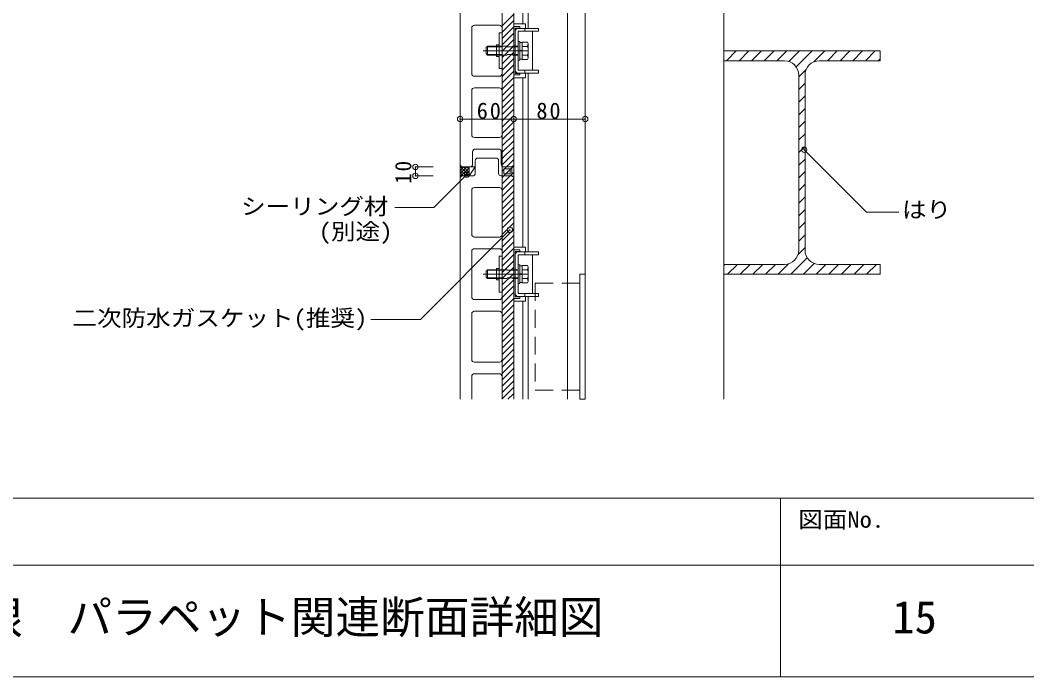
# Model space of a CAD drawing. Units: millimetres on the paper, enlarged 4 times, with parts at other scales. Extents: x -765 to 775, y -516 to 524.
# Drawn here: x -314.4 to 136.3, y -516.2 to -222.2 of the extents above; entities that cross this region are included whole.
import ezdxf
from ezdxf.enums import TextEntityAlignment as Align

# ---------------------------------------------------------------- set-up
doc = ezdxf.new("R2010")
doc.units = ezdxf.units.MM
doc.header["$LTSCALE"] = 4
doc.header["$PDMODE"] = 32
doc.header["$PDSIZE"] = 2.4
for name, pattern in [('CHAIN1', [8, 5, -1, 1, -1]), ('DASHED1', [1.8, 1.2, -0.6]), ('DASHED2', [3, 2, -1])]:
    doc.linetypes.add(name, pattern=pattern)
for name, color, linetype, lineweight in [('0-0_メース', 2, 'Continuous', 18), ('0-1_躯体', 7, 'Continuous', 18), ('0-2_金物', 2, 'Continuous', 18), ('0-3_鋼材', 3, 'Continuous', 18), ('0-4_その他資材', 7, 'Continuous', 18), ('0-9_部材名・寸法', 7, 'Continuous', 18), ('0-A_枠線', 7, 'Continuous', 18)]:
    doc.layers.add(name, color=color, linetype=linetype, lineweight=lineweight)
doc.layers.add('0-B_図面情報', color=7, linetype='Continuous')
doc.styles.add('ＭＳ ゴシック', font='')
doc.styles.get('ＭＳ ゴシック').set_extended_font_data('MS Gothic')

msp = doc.modelspace()

# ---------------------------------------------------------------- linework, layer by layer
at = {"layer": '0-0_メース'}
for p, q in [((-117.393, -52.7), (-117.393, -287.1)), ((-93.394, -52.7), (-93.394, -287.1)), ((-110.994, -224.5), (-99.794, -224.5)), ((-112.194, -225.7), (-112.194, -246.1)), ((-98.593, -246.1), (-98.593, -225.7)), ((-110.994, -247.3), (-99.794, -247.3)), ((-112.194, -253.7), (-112.194, -273.5)), ((-110.994, -252.5), (-99.794, -252.5)), ((-98.593, -273.5), (-98.593, -253.7)), ((-110.994, -274.7), (-99.794, -274.7)), ((-111.793, -286.7), (-111.793, -281.1)), ((-110.593, -279.9), (-100.193, -279.9)), ((-101.393, -283.9), (-109.394, -283.9)), ((-98.994, -286.7), (-98.994, -281.1)), ((-117.393, -287.1), (-116.594, -287.9)), ((-116.594, -287.9), (-112.994, -287.9)), ((-110.593, -285.1), (-110.593, -290.7)), ((-100.193, -290.7), (-100.193, -285.1)), ((-94.194, -287.9), (-97.793, -287.9)), ((-93.394, -287.1), (-94.194, -287.9)), ((-116.594, -291.9), (-117.393, -292.7)), ((-117.393, -292.7), (-117.393, -391.9)), ((-116.594, -291.9), (-111.793, -291.9)), ((-94.194, -291.9), (-98.994, -291.9)), ((-99.794, -297.1), (-110.994, -297.1)), ((-112.194, -318.1), (-112.194, -298.3)), ((-98.593, -318.1), (-98.593, -298.3)), ((-110.994, -319.3), (-99.794, -319.3)), ((-112.194, -325.7), (-112.194, -346.1)), ((-110.994, -324.5), (-99.794, -324.5)), ((-98.593, -346.1), (-98.593, -325.7)), ((-110.994, -347.3), (-99.794, -347.3)), ((-112.194, -353.7), (-112.194, -374.1)), ((-110.994, -352.5), (-99.794, -352.5)), ((-98.593, -374.1), (-98.593, -353.7)), ((-110.994, -375.3), (-99.794, -375.3)), ((-112.194, -381.7), (-112.194, -391.9)), ((-110.994, -380.5), (-99.794, -380.5)), ((-98.593, -391.9), (-98.593, -381.7))]:
    msp.add_line(p, q, dxfattribs=at)
at = {"layer": '0-0_メース', "color": 7}
msp.add_line((-117.393, -335.406), (-117.393, -355.149), dxfattribs=at)
at = {"layer": '0-0_メース'}
msp.add_lwpolyline([(-94.194, -291.9), (-93.394, -292.7), (-93.394, -391.9)], dxfattribs=at)
for centre, start, end in [((-110.994, -225.7), 90, 180), ((-99.794, -225.7), 0, 90), ((-110.994, -246.1), 180, 270), ((-99.794, -246.1), 270, 0), ((-110.994, -253.7), 90, 180), ((-99.794, -253.7), 0, 90), ((-110.994, -273.5), 180, 270), ((-99.794, -273.5), 270, 0), ((-110.593, -281.1), 90, 180), ((-109.394, -285.1), 90, 180), ((-101.393, -285.1), 0, 90), ((-100.193, -281.1), 0, 90), ((-112.994, -286.7), 270, 0), ((-97.793, -286.7), 180, 270), ((-111.793, -290.7), 270, 0), ((-98.994, -290.7), 180, 270), ((-110.994, -298.3), 90, 180), ((-99.794, -298.3), 0, 90), ((-110.994, -318.1), 180, 270), ((-99.794, -318.1), 270, 0), ((-110.994, -325.7), 90, 180), ((-99.794, -325.7), 0, 90), ((-110.994, -346.1), 180, 270), ((-99.794, -346.1), 270, 0), ((-110.994, -353.7), 90, 180), ((-99.794, -353.7), 0, 90), ((-110.994, -374.1), 180, 270), ((-99.794, -374.1), 270, 0), ((-110.994, -381.7), 90, 180), ((-99.794, -381.7), 0, 90)]:
    msp.add_arc(centre, 1.2, start, end, dxfattribs=at)
at = {"layer": '0-1_躯体', "color": 3}
for p, q in [((-61.393, -48.006), (-61.393, -391.9)), ((0.6, -48.006), (0.6, -391.9)), ((0.6, -235.948), (0.6, -240.348)), ((0.6, -235.948), (70.6, -235.948)), ((70.6, -235.948), (70.6, -240.348)), ((27.774, -240.348), (0.6, -240.348)), ((43.401, -240.348), (70.6, -240.348)), ((43.401, -240.348), (70.6, -240.348)), ((34.2, -246.748), (34.2, -325.148)), ((37, -246.748), (37, -325.148)), ((0.6, -331.548), (0.6, -335.948)), ((27.801, -331.548), (0.6, -331.548)), ((43.4, -331.548), (70.6, -331.548)), ((70.6, -331.548), (70.6, -335.948)), ((0.6, -335.948), (70.6, -335.948))]:
    msp.add_line(p, q, dxfattribs=at)
at = {"layer": '0-1_躯体'}
for p, q in [((1.805, -240.348), (6.205, -235.948)), ((7.462, -240.348), (11.862, -235.948)), ((13.118, -240.348), (17.518, -235.948)), ((18.775, -240.348), (23.175, -235.948)), ((24.432, -240.348), (28.832, -235.948)), ((29.776, -240.661), (34.489, -235.948)), ((33.032, -243.062), (40.146, -235.948)), ((40.889, -240.861), (45.803, -235.948)), ((47.06, -240.348), (51.459, -235.948)), ((52.716, -240.348), (57.116, -235.948)), ((58.373, -240.348), (62.773, -235.948)), ((64.03, -240.348), (68.43, -235.948)), ((1.804, -240.348), (1.805, -240.348)), ((7.461, -240.348), (7.462, -240.348)), ((13.118, -240.348), (13.118, -240.348)), ((18.775, -240.348), (18.775, -240.348)), ((24.432, -240.348), (24.432, -240.348)), ((47.059, -240.348), (47.06, -240.348)), ((47.059, -240.348), (47.06, -240.348)), ((52.716, -240.348), (52.716, -240.348)), ((52.716, -240.348), (52.716, -240.348)), ((58.373, -240.348), (58.373, -240.348)), ((58.373, -240.348), (58.373, -240.348)), ((64.03, -240.348), (64.03, -240.348)), ((64.03, -240.348), (64.03, -240.348)), ((69.687, -240.348), (70.6, -239.434)), ((69.687, -240.348), (69.687, -240.348)), ((69.687, -240.348), (69.687, -240.348)), ((70.574, -239.46), (70.6, -239.434)), ((34.2, -247.55), (37.514, -244.237)), ((34.2, -253.207), (37, -250.407)), ((34.2, -258.864), (37, -256.064)), ((34.2, -264.521), (37, -261.721)), ((34.2, -270.177), (37, -267.377)), ((34.2, -275.834), (37, -273.034)), ((34.2, -281.491), (37, -278.691)), ((34.2, -287.148), (37, -284.348)), ((34.2, -292.805), (37, -290.005)), ((34.2, -298.462), (37, -295.662)), ((34.2, -304.119), (37, -301.319)), ((34.2, -309.775), (37, -306.975)), ((34.2, -315.432), (37, -312.632)), ((34.2, -321.089), (37, -318.289)), ((33.918, -327.028), (37, -323.946)), ((30.655, -335.948), (38.008, -328.595)), ((0.6, -332.062), (1.114, -331.548)), ((2.371, -335.948), (6.771, -331.548)), ((8.028, -335.948), (12.428, -331.548)), ((13.685, -335.948), (18.085, -331.548)), ((19.342, -335.948), (23.742, -331.548)), ((24.999, -335.948), (29.681, -331.266)), ((36.312, -335.948), (41.129, -331.131)), ((41.969, -335.948), (46.369, -331.548)), ((47.626, -335.948), (52.026, -331.548)), ((53.283, -335.948), (57.683, -331.548)), ((58.94, -335.948), (63.34, -331.548)), ((64.596, -335.948), (68.997, -331.548)), ((70.253, -335.948), (70.6, -335.601))]:
    msp.add_line(p, q, dxfattribs=at)
at = {"layer": '0-1_躯体', "color": 3}
for centre, start, end in [((27.801, -246.748), 0, 90), ((43.401, -246.748), 90, 180), ((27.801, -325.148), 270, 0), ((43.4, -325.148), 180, 270)]:
    msp.add_arc(centre, 6.4, start, end, dxfattribs=at)
at = {"layer": '0-2_金物'}
for p, q in [((-88.193, -223.8), (-93.393, -223.8)), ((-93.393, -248), (-93.393, -223.8)), ((-93.393, -246.74), (-93.393, -225.06)), ((-90.593, -225.06), (-93.393, -225.06)), ((-90.593, -225.7), (-90.593, -225.06)), ((-88.193, -225.9), (-88.193, -223.8)), ((-98.593, -227.9), (-99.873, -227.9)), ((-99.873, -227.9), (-99.873, -243.9)), ((-98.593, -227.9), (-98.593, -243.9)), ((-92.753, -246.1), (-92.753, -225.7)), ((-90.593, -225.7), (-92.753, -225.7)), ((-92.753, -244.62), (-92.753, -227.18)), ((-91.473, -225.9), (-82.353, -225.9)), ((-91.473, -227.18), (-91.473, -244.62)), ((-82.353, -227.18), (-91.473, -227.18)), ((-88.353, -225.9), (-88.353, -227.18)), ((-84.993, -244.62), (-84.993, -227.18)), ((-82.353, -225.9), (-82.353, -227.18)), ((-105.671, -234.501), (-105.071, -233.901)), ((-101.073, -234.181), (-105.351, -234.181)), ((-105.071, -237.901), (-105.071, -233.901)), ((-105.071, -233.901), (-101.073, -233.901)), ((-101.073, -233.3), (-101.073, -238.5)), ((-99.873, -233.3), (-101.073, -233.3)), ((-90.673, -231.701), (-91.473, -231.701)), ((-91.473, -240.1), (-91.473, -231.701)), ((-90.673, -240.1), (-90.673, -231.701)), ((-89.673, -232.222), (-90.673, -232.222)), ((-89.673, -239.826), (-89.673, -231.976)), ((-87.234, -231.976), (-89.673, -231.976)), ((-89.673, -239.58), (-89.673, -232.222)), ((-87.203, -233.937), (-89.673, -233.937)), ((-86.873, -232.601), (-87.234, -231.975)), ((-87.203, -233.939), (-86.873, -232.601)), ((-86.873, -239.2), (-86.873, -232.601)), ((-105.671, -237.3), (-105.671, -234.501)), ((-105.671, -237.3), (-105.071, -237.901)), ((-101.073, -237.62), (-105.351, -237.62)), ((-105.071, -237.901), (-101.073, -237.901)), ((-99.873, -238.5), (-101.073, -238.5)), ((-89.673, -235.82), (-90.673, -235.82)), ((-89.673, -235.98), (-90.673, -235.98)), ((-87.203, -237.863), (-89.673, -237.863)), ((-87.203, -237.863), (-86.873, -239.2)), ((-90.673, -240.1), (-91.473, -240.1)), ((-89.673, -239.58), (-90.673, -239.58)), ((-98.593, -243.9), (-99.873, -243.9)), ((-90.593, -246.74), (-93.393, -246.74)), ((-90.593, -246.1), (-92.753, -246.1)), ((-82.353, -244.62), (-91.473, -244.62)), ((-91.473, -245.9), (-82.353, -245.9)), ((-90.593, -246.74), (-90.593, -246.1)), ((-88.353, -244.62), (-88.353, -245.9)), ((-88.193, -248), (-88.193, -245.9)), ((-82.353, -244.62), (-82.353, -245.9)), ((-88.193, -248), (-93.393, -248)), ((-88.193, -323.8), (-93.393, -323.8)), ((-93.393, -348), (-93.393, -323.8)), ((-88.193, -325.9), (-88.193, -323.8)), ((-98.593, -327.9), (-99.873, -327.9)), ((-99.873, -327.9), (-99.873, -343.9)), ((-98.593, -327.9), (-98.593, -343.9)), ((-93.393, -346.74), (-93.393, -325.06)), ((-90.593, -325.06), (-93.393, -325.06)), ((-92.753, -346.1), (-92.753, -325.7)), ((-90.593, -325.7), (-92.753, -325.7)), ((-92.753, -344.62), (-92.753, -327.18)), ((-91.473, -325.9), (-82.353, -325.9)), ((-91.473, -327.18), (-91.473, -344.62)), ((-82.353, -327.18), (-91.473, -327.18)), ((-90.593, -325.7), (-90.593, -325.06)), ((-88.353, -325.9), (-88.353, -327.18)), ((-84.993, -344.62), (-84.993, -327.18)), ((-82.353, -325.9), (-82.353, -327.18)), ((-101.073, -333.3), (-101.073, -338.5)), ((-99.873, -333.3), (-101.073, -333.3)), ((-90.673, -331.701), (-91.473, -331.701)), ((-91.473, -340.1), (-91.473, -331.701)), ((-90.673, -340.1), (-90.673, -331.701)), ((-89.673, -332.222), (-90.673, -332.222)), ((-89.673, -339.826), (-89.673, -331.976)), ((-87.234, -331.976), (-89.673, -331.976)), ((-89.673, -339.58), (-89.673, -332.222)), ((-86.873, -332.601), (-87.234, -331.975)), ((-87.203, -333.939), (-86.873, -332.601)), ((-86.873, -339.2), (-86.873, -332.601)), ((-105.671, -334.501), (-105.071, -333.901)), ((-105.671, -337.3), (-105.671, -334.501)), ((-105.671, -337.3), (-105.071, -337.901)), ((-101.073, -334.181), (-105.351, -334.181)), ((-101.073, -337.62), (-105.351, -337.62)), ((-105.071, -337.901), (-105.071, -333.901)), ((-105.071, -333.901), (-101.073, -333.901)), ((-105.071, -337.901), (-101.073, -337.901)), ((-89.673, -335.82), (-90.673, -335.82)), ((-89.673, -335.98), (-90.673, -335.98)), ((-87.203, -333.937), (-89.673, -333.937)), ((-87.203, -337.863), (-89.673, -337.863)), ((-87.203, -337.863), (-86.873, -339.2)), ((-99.873, -338.5), (-101.073, -338.5)), ((-90.673, -340.1), (-91.473, -340.1)), ((-89.673, -339.58), (-90.673, -339.58)), ((-98.593, -343.9), (-99.873, -343.9)), ((-90.593, -346.74), (-93.393, -346.74)), ((-90.593, -346.1), (-92.753, -346.1)), ((-82.353, -344.62), (-91.473, -344.62)), ((-91.473, -345.9), (-82.353, -345.9)), ((-90.593, -346.74), (-90.593, -346.1)), ((-88.353, -344.62), (-88.353, -345.9)), ((-88.193, -348), (-88.193, -345.9)), ((-82.353, -344.62), (-82.353, -345.9)), ((-88.193, -348), (-93.393, -348))]:
    msp.add_line(p, q, dxfattribs=at)
at = {"layer": '0-2_金物', "linetype": 'DASHED1'}
for p, q in [((-101.073, -233.901), (-91.473, -233.901)), ((-91.473, -234.181), (-101.073, -234.181)), ((-91.473, -237.62), (-101.073, -237.62)), ((-101.073, -237.901), (-91.473, -237.901)), ((-101.073, -333.901), (-91.473, -333.901)), ((-91.473, -334.181), (-101.073, -334.181)), ((-91.473, -337.62), (-101.073, -337.62)), ((-101.073, -337.901), (-91.473, -337.901))]:
    msp.add_line(p, q, dxfattribs=at)
at = {"layer": '0-2_金物', "linetype": 'CHAIN1'}
for p, q in [((-107.07, -235.9), (-84.97, -235.9)), ((-107.07, -335.9), (-84.97, -335.9))]:
    msp.add_line(p, q, dxfattribs=at)
at = {"layer": '0-2_金物'}
for points in [[(-86.873, -239.2), (-87.234, -239.826), (-89.673, -239.826)], [(-86.873, -339.2), (-87.234, -339.826), (-89.673, -339.826)]]:
    msp.add_lwpolyline(points, dxfattribs=at)
for centre, radius, start, end in [((-91.473, -227.18), 1.28, 90, 180), ((-92.872, -235.9), 5.999, 340.90353, 19.09712), ((-91.473, -244.62), 1.28, 180, 270), ((-91.473, -327.18), 1.28, 90, 180), ((-92.872, -335.9), 5.999, 340.90353, 19.09712), ((-91.473, -344.62), 1.28, 180, 270)]:
    msp.add_arc(centre, radius, start, end, dxfattribs=at)
at = {"layer": '0-3_鋼材'}
for p, q in [((-69.393, -75.021), (-69.393, -391.9)), ((-89.393, -108), (-89.393, -223.8)), ((-86.994, -105.9), (-86.994, -225.9)), ((-86.994, -245.9), (-86.994, -325.9)), ((-89.393, -248), (-89.393, -323.8)), ((-63.793, -335.9), (-61.393, -335.9)), ((-63.793, -335.9), (-63.793, -391.9)), ((-61.393, -335.9), (-61.393, -391.9)), ((-69.393, -339.9), (-63.793, -339.9)), ((-86.994, -345.9), (-86.994, -391.9)), ((-89.393, -348), (-89.393, -391.9)), ((-69.393, -387.9), (-63.793, -387.9)), ((-63.793, -391.9), (-61.393, -391.9))]:
    msp.add_line(p, q, dxfattribs=at)
at = {"layer": '0-3_鋼材', "linetype": 'DASHED2'}
for p, q in [((-83.794, -339.9), (-83.794, -387.9)), ((-83.794, -339.9), (-69.393, -339.9)), ((-83.794, -387.9), (-69.393, -387.9))]:
    msp.add_line(p, q, dxfattribs=at)
at = {"layer": '0-4_その他資材'}
for p, q in [((-98.594, -51.9), (-98.594, -287.9)), ((-93.394, -391.9), (-93.394, -51.9)), ((-98.594, -224.778), (-93.394, -219.577)), ((-98.594, -227.606), (-93.394, -222.406)), ((-98.594, -230.435), (-93.394, -225.234)), ((-98.594, -233.263), (-93.394, -228.063)), ((-98.594, -236.092), (-93.394, -230.891)), ((-98.594, -238.92), (-93.394, -233.72)), ((-98.594, -241.748), (-93.394, -236.548)), ((-98.594, -244.577), (-93.394, -239.376)), ((-98.594, -247.405), (-93.394, -242.205)), ((-98.594, -250.234), (-93.394, -245.033)), ((-98.594, -253.062), (-93.394, -247.862)), ((-98.594, -255.891), (-93.394, -250.69)), ((-98.594, -258.719), (-93.394, -253.519)), ((-98.594, -261.547), (-93.394, -256.347)), ((-98.594, -264.376), (-93.394, -259.175)), ((-98.594, -267.204), (-93.394, -262.004)), ((-98.594, -270.033), (-93.394, -264.832)), ((-98.594, -272.861), (-93.394, -267.661)), ((-98.594, -275.69), (-93.394, -270.489)), ((-98.594, -278.518), (-93.394, -273.318)), ((-98.594, -281.346), (-93.394, -276.146)), ((-98.594, -284.175), (-93.394, -278.974)), ((-98.594, -287.003), (-93.394, -281.803)), ((-117.393, -287.1), (-117.393, -292.7)), ((-113.393, -287.9), (-113.393, -291.9)), ((-110.593, -287.9), (-113.393, -291.9)), ((-113.393, -287.9), (-110.593, -287.9)), ((-110.593, -290.7), (-110.593, -287.9)), ((-98.602, -289.839), (-93.394, -284.631)), ((-97.834, -291.9), (-93.394, -287.46)), ((-94.194, -287.9), (-94.194, -291.9)), ((-111.794, -291.9), (-113.393, -291.9)), ((-94.194, -291.9), (-98.602, -291.9)), ((-98.594, -291.9), (-98.594, -391.9)), ((-98.593, -295.488), (-93.394, -290.288)), ((-98.593, -292.66), (-97.834, -291.9)), ((-98.594, -298.317), (-93.394, -293.117)), ((-98.594, -301.145), (-93.394, -295.945)), ((-98.594, -303.974), (-93.394, -298.773)), ((-98.594, -306.802), (-93.394, -301.602)), ((-98.594, -309.631), (-93.394, -304.43)), ((-98.594, -312.459), (-93.394, -307.259)), ((-98.594, -315.288), (-93.394, -310.087)), ((-98.594, -318.116), (-93.394, -312.916)), ((-98.594, -320.944), (-93.394, -315.744)), ((-98.594, -323.773), (-93.394, -318.572)), ((-98.594, -326.601), (-93.394, -321.401)), ((-98.594, -329.43), (-93.394, -324.229)), ((-98.594, -332.258), (-93.394, -327.058)), ((-98.594, -335.087), (-93.394, -329.886)), ((-98.594, -337.915), (-93.394, -332.714)), ((-98.594, -340.743), (-93.394, -335.543)), ((-98.593, -343.571), (-93.394, -338.371)), ((-98.593, -346.4), (-93.394, -341.2)), ((-98.594, -349.229), (-93.394, -344.028)), ((-98.594, -352.057), (-93.394, -346.857)), ((-98.594, -354.885), (-93.394, -349.685)), ((-98.594, -357.714), (-93.394, -352.513)), ((-98.594, -360.542), (-93.394, -355.342)), ((-98.594, -363.371), (-93.394, -358.17)), ((-98.594, -366.199), (-93.394, -360.999)), ((-98.594, -369.028), (-93.394, -363.827)), ((-98.594, -371.856), (-93.394, -366.656)), ((-98.594, -374.684), (-93.394, -369.484)), ((-98.594, -377.513), (-93.394, -372.312)), ((-98.594, -380.341), (-93.394, -375.141)), ((-98.594, -383.17), (-93.394, -377.969)), ((-98.594, -385.998), (-93.394, -380.798)), ((-98.594, -388.827), (-93.394, -383.626)), ((-98.594, -391.655), (-93.394, -386.455)), ((-96.011, -391.9), (-93.394, -389.283))]:
    msp.add_line(p, q, dxfattribs=at)
at = {"layer": '0-4_その他資材', "color": 4, "lineweight": 9}
for p, q in [((-117.393, -288.01), (-116.939, -287.555)), ((-117.393, -287.743), (-113.393, -291.743)), ((-117.393, -290.838), (-114.456, -287.9)), ((-117.393, -289.424), (-115.87, -287.9)), ((-117.393, -292.252), (-113.393, -288.252)), ((-115.822, -287.9), (-113.393, -290.328)), ((-114.407, -287.9), (-113.393, -288.914)), ((-117.393, -289.157), (-114.65, -291.9)), ((-117.393, -290.571), (-116.064, -291.9)), ((-117.393, -291.985), (-117.036, -292.343)), ((-115.627, -291.9), (-113.393, -289.667)), ((-114.213, -291.9), (-113.393, -291.081))]:
    msp.add_line(p, q, dxfattribs=at)
at = {"layer": '0-4_その他資材'}
for points in [[(-113.393, -287.9), (-116.594, -287.9), (-117.393, -287.1)], [(-98.602, -291.9), (-98.602, -287.9), (-94.194, -287.9)], [(-117.393, -292.7), (-116.594, -291.9), (-113.393, -291.9)]]:
    msp.add_lwpolyline(points, dxfattribs=at)
msp.add_lwpolyline([(-94.993, -288.731), (-94.993, -291.025), (-97.809, -291.025), (-97.809, -288.731)], close=True, dxfattribs=at)
msp.add_arc((-111.793, -290.7), 1.2, 269.99785, 359.99836, dxfattribs=at)
at = {"layer": '0-9_部材名・寸法'}
for p, q in [((-117.393, -266.451), (-61.393, -266.451)), ((36.611, -280.2), (64.544, -308.133)), ((-137.394, -287.9), (-137.394, -291.9)), ((-129.393, -287.9), (-137.394, -287.9)), ((-129.393, -291.9), (-137.394, -291.9)), ((-129.196, -306.118), (-114.401, -291.324)), ((-129.196, -306.118), (-146.588, -306.118)), ((64.544, -308.133), (78.984, -308.133)), ((-95.087, -316.082), (-135.174, -356.17)), ((-135.174, -356.17), (-157.343, -356.17))]:
    msp.add_line(p, q, dxfattribs=at)
for p in [(-117.393, -266.451), (-93.394, -266.451), (-61.393, -266.451), (36.611, -280.2), (-137.394, -287.9), (-137.394, -291.9), (-114.401, -291.324), (-95.087, -316.082)]:
    msp.add_point(p, dxfattribs=at)
at = {"layer": '0-A_枠線'}
for p, q in [((-765.031, -436.188), (774.969, -436.188)), ((26.09, -436.188), (26.09, -516.188)), ((-765.031, -466.14), (774.969, -466.14)), ((-765.031, -516.188), (774.969, -516.188)), ((-765.031, -516.188), (774.969, -516.188))]:
    msp.add_line(p, q, dxfattribs=at)

# ---------------------------------------------------------------- texts
at = {"layer": '0-9_部材名・寸法', "style": 'ＭＳ ゴシック', "width": 1.1}
for s, p in [('シーリング材', (-215.461, -311.416)), ('はり', (80.405, -312.867)), ('(別途)', (-180.659, -322.624)), ('二次防水ガスケット(推奨)', (-290.954, -361.407))]:
    msp.add_text(s, height=7.331, dxfattribs=at).set_placement(p, align=Align.BOTTOM_LEFT)
at = {"layer": '0-9_部材名・寸法', "char_height": 7.331, "attachment_point": 7, "style": 'ＭＳ ゴシック'}
for s, insert in [('\\T1.17;60', (-109.963, -266.502)), ('\\T1.17;80', (-83.249, -266.502))]:
    msp.add_mtext(s, dxfattribs=dict(at, insert=insert))
at = {"layer": '0-9_部材名・寸法', "insert": (-139.1, -295.464), "char_height": 7.331, "attachment_point": 7, "rotation": 90, "style": 'ＭＳ ゴシック'}
msp.add_mtext('\\T1.17;\\W0.95;10', dxfattribs=at)
at = {"layer": '0-B_図面情報', "style": 'ＭＳ ゴシック', "width": 1.1}
msp.add_text('図面No.', height=7.331, dxfattribs=at).set_placement((33.958, -451.626), align=Align.BOTTOM_LEFT)
at = {"layer": '0-B_図面情報', "style": 'ＭＳ ゴシック'}
for s, p in [('折板屋根\u3000パラペット関連断面詳細図', (-393.148, -501.164)), ('15', (76.09, -501.164))]:
    msp.add_text(s, height=14.66, dxfattribs=at).set_placement(p, align=Align.BOTTOM_LEFT)

doc.saveas('drawing.dxf')
